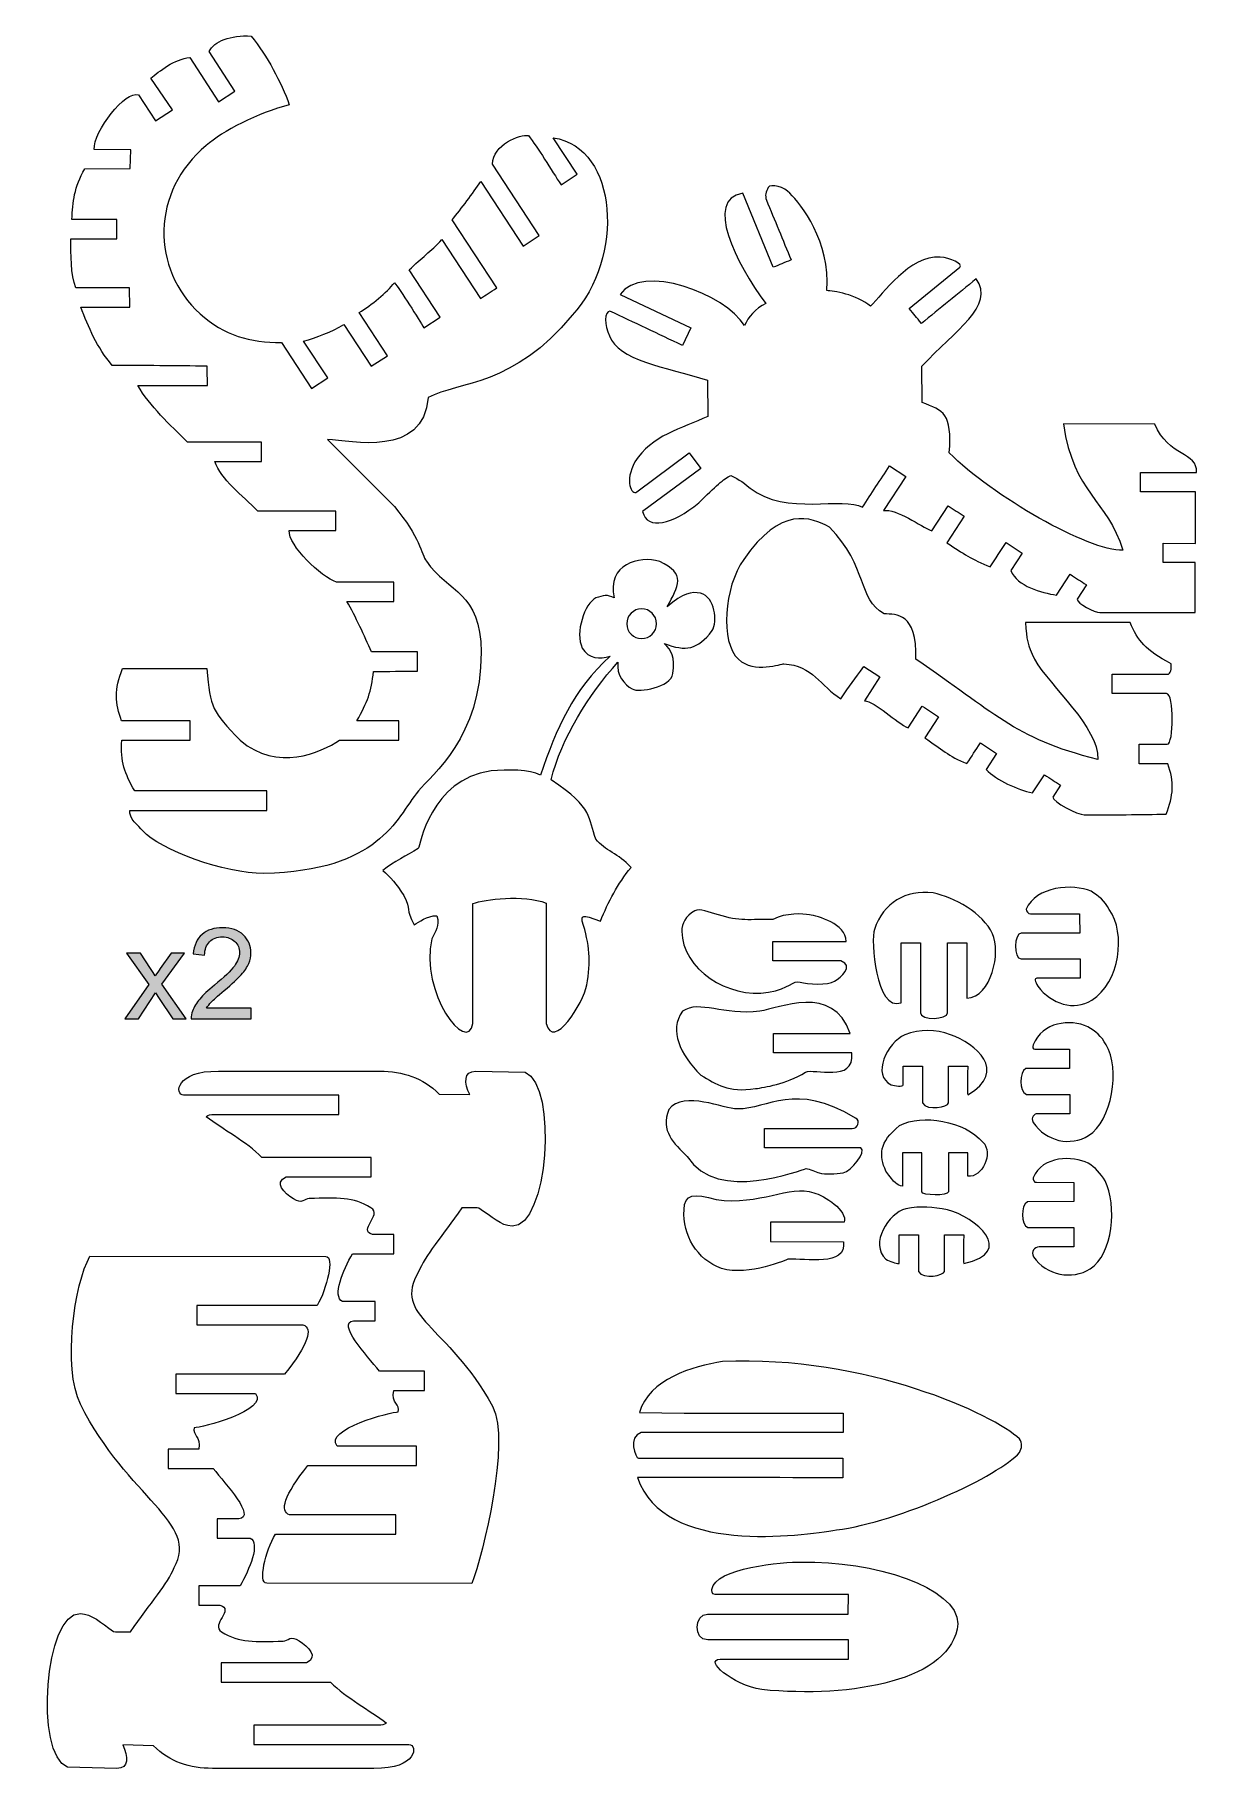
# Model space of a CAD drawing. Header units: inches. Extents: x 57 to 238, y 191 to 459.
import ezdxf

# ---------------------------------------------------------------- set-up
doc = ezdxf.new("R2010")
doc.units = ezdxf.units.IN
doc.header["$MEASUREMENT"] = 0
doc.layers.add('Capa 1', color=7, linetype='Continuous')

msp = doc.modelspace()

# ---------------------------------------------------------------- hatches: boundary and pattern name
at = {"layer": 'Capa 1'}
h = msp.add_hatch(color=1, dxfattribs=at)
h.dxf.hatch_style = 2
edge = h.paths.add_edge_path()
edge.add_spline(control_points=[(71.36, 306.94), (71.36, 306.94), (75.09, 312.24), (75.09, 312.24), (75.09, 312.24), (71.64, 317.12), (71.64, 317.12), (71.64, 317.12), (73.8, 317.12), (73.8, 317.12), (73.8, 317.12), (75.36, 314.74), (75.36, 314.74), (75.65, 314.28), (75.89, 313.9), (76.07, 313.6), (76.35, 314.02), (76.61, 314.39), (76.85, 314.72), (76.85, 314.72), (78.56, 317.12), (78.56, 317.12), (78.56, 317.12), (80.63, 317.12), (80.63, 317.12), (80.63, 317.12), (77.11, 312.33), (77.11, 312.33), (77.11, 312.33), (80.89, 306.94), (80.89, 306.94), (80.89, 306.94), (78.78, 306.94), (78.78, 306.94), (78.78, 306.94), (76.69, 310.11), (76.69, 310.11), (76.69, 310.11), (76.13, 310.96), (76.13, 310.96), (76.13, 310.96), (73.46, 306.94), (73.46, 306.94), (73.46, 306.94), (71.36, 306.94), (71.36, 306.94), (71.36, 306.94), (71.36, 306.94), (71.36, 306.94)], knot_values=[0, 0, 0, 0, 1, 1, 1, 2, 2, 2, 3, 3, 3, 4, 4, 4, 5, 5, 5, 6, 6, 6, 7, 7, 7, 8, 8, 8, 9, 9, 9, 10, 10, 10, 11, 11, 11, 12, 12, 12, 13, 13, 13, 14, 14, 14, 15, 15, 15, 16, 16, 16, 16], degree=3, periodic=0)
edge = h.paths.add_edge_path()
edge.add_spline(control_points=[(90.93, 308.6), (90.93, 308.6), (90.93, 306.94), (90.93, 306.94), (90.93, 306.94), (81.63, 306.94), (81.63, 306.94), (81.62, 307.36), (81.69, 307.76), (81.83, 308.14), (82.07, 308.78), (82.45, 309.4), (82.97, 310.01), (83.49, 310.62), (84.25, 311.33), (85.23, 312.14), (86.76, 313.39), (87.79, 314.39), (88.33, 315.12), (88.86, 315.85), (89.13, 316.54), (89.13, 317.19), (89.13, 317.88), (88.89, 318.45), (88.4, 318.92), (87.91, 319.39), (87.27, 319.63), (86.48, 319.63), (85.65, 319.63), (84.99, 319.38), (84.49, 318.88), (83.99, 318.38), (83.74, 317.69), (83.73, 316.81), (83.73, 316.81), (81.96, 316.99), (81.96, 316.99), (82.08, 318.32), (82.54, 319.32), (83.33, 320.02), (84.12, 320.71), (85.19, 321.06), (86.52, 321.06), (87.87, 321.06), (88.94, 320.68), (89.72, 319.94), (90.51, 319.19), (90.9, 318.26), (90.9, 317.15), (90.9, 316.59), (90.79, 316.04), (90.56, 315.49), (90.33, 314.95), (89.95, 314.38), (89.41, 313.78), (88.88, 313.18), (87.99, 312.35), (86.75, 311.31), (85.72, 310.44), (85.05, 309.85), (84.76, 309.53), (84.46, 309.23), (84.22, 308.92), (84.03, 308.6), (84.03, 308.6), (90.93, 308.6), (90.93, 308.6)], knot_values=[0, 0, 0, 0, 0.352778, 0.352778, 0.352778, 0.705556, 0.705556, 0.705556, 1.058334, 1.058334, 1.058334, 1.411112, 1.411112, 1.411112, 1.76389, 1.76389, 1.76389, 2.116668, 2.116668, 2.116668, 2.469446, 2.469446, 2.469446, 2.822224, 2.822224, 2.822224, 3.175002, 3.175002, 3.175002, 3.52778, 3.52778, 3.52778, 3.880558, 3.880558, 3.880558, 4.233336, 4.233336, 4.233336, 4.586114, 4.586114, 4.586114, 4.938892, 4.938892, 4.938892, 5.29167, 5.29167, 5.29167, 5.644448, 5.644448, 5.644448, 5.997226, 5.997226, 5.997226, 6.350004, 6.350004, 6.350004, 6.702782, 6.702782, 6.702782, 7.05556, 7.05556, 7.05556, 7.408338, 7.408338, 7.408338, 7.761116, 7.761116, 7.761116, 7.761116], degree=3, periodic=0)
edge.add_line((90.93, 308.6), (90.93, 308.6))

# ---------------------------------------------------------------- linework, layer by layer
at = {"layer": 'Capa 1', "color": 250, "lineweight": 20}
for points, knots in [([(84.43, 456.79), (84.43, 456.79), (88.39, 450.68), (88.39, 450.68), (88.39, 450.68), (85.88, 449.03), (85.88, 449.03), (85.88, 449.03), (81.43, 455.88), (81.43, 455.88), (79.09, 455.65), (76.63, 453.73), (75.38, 452.65), (75.38, 452.65), (78.73, 447.76), (78.73, 447.76), (78.73, 447.76), (76.13, 446.04), (76.13, 446.04), (76.13, 446.04), (73.48, 450.07), (73.48, 450.07), (71.49, 450.91), (66.51, 444.42), (66.6, 441.64), (66.6, 441.64), (72.29, 441.58), (72.29, 441.58), (72.29, 441.58), (72.18, 438.69), (72.18, 438.69), (72.18, 438.69), (65.16, 438.64), (65.16, 438.64), (63.52, 435.8), (63.28, 433.49), (63.17, 430.79), (63.17, 430.79), (70.1, 430.79), (70.1, 430.79), (70.1, 430.79), (70.1, 427.77), (70.1, 427.77), (70.1, 427.77), (62.99, 427.79), (62.99, 427.79), (63.03, 425.45), (62.97, 422.2), (63.75, 420.19), (66.34, 420.19), (69.51, 420.19), (72.1, 420.19), (72.1, 420.19), (72.15, 417.19), (72.15, 417.19), (72.15, 417.19), (64.55, 417.19), (64.55, 417.19), (65.72, 414.09), (67.05, 410.96), (69.4, 408.18), (74.14, 408.18), (79.46, 408.07), (84.11, 408.07), (84.11, 407.03), (84.17, 406.13), (84.17, 405.07), (84.17, 405.07), (73.36, 405.07), (73.36, 405.07), (75.24, 401.85), (78.38, 398.96), (81.05, 396.3), (85.05, 396.3), (88.56, 396.3), (92.55, 396.3), (92.55, 395.2), (92.55, 394.39), (92.55, 393.3), (92.55, 393.3), (85.33, 393.3), (85.33, 393.3), (86.24, 390.47), (89.53, 388.05), (91.98, 385.6), (96.01, 385.6), (100.01, 385.58), (104.03, 385.58), (104.03, 385.58), (104.03, 382.58), (104.03, 382.58), (104.03, 382.58), (96.82, 382.58), (96.82, 382.58), (96.68, 380.24), (101.79, 375.38), (104.16, 374.6), (104.16, 374.6), (113.03, 374.6), (113.03, 374.6), (113.03, 373.58), (113.03, 372.71), (113.03, 371.6), (113.03, 371.6), (105.76, 371.6), (105.76, 371.6), (107.13, 369.31), (108.47, 366.2), (109.57, 363.82), (111.95, 363.82), (114.32, 363.82), (116.7, 363.82), (116.7, 363.82), (116.7, 360.82), (116.7, 360.82), (114.56, 360.82), (112.03, 360.75), (109.89, 360.75), (109.54, 357.63), (108.97, 355.99), (107.3, 353.1), (107.3, 353.1), (113.79, 353.1), (113.79, 353.1), (113.79, 352.07), (113.79, 351.15), (113.79, 350.1), (110.74, 350.1), (107.76, 350.1), (104.64, 350.1), (101.67, 348.22), (95.03, 345.11), (89.23, 350.1), (84.89, 354.64), (84.58, 354.98), (84.09, 361.19), (84.09, 361.19), (71.02, 361.2), (71.02, 361.2), (69.72, 357.99), (69.83, 355.79), (70.87, 353.11), (70.87, 353.11), (81.51, 353.11), (81.51, 353.11), (81.51, 353.11), (81.51, 350.11), (81.51, 350.11), (81.51, 350.11), (70.89, 350.11), (70.89, 350.11), (70.67, 346.76), (71.36, 344.93), (72.89, 342.24), (79.91, 342.24), (86.35, 342.24), (93.37, 342.24), (93.37, 341.23), (93.37, 340.24), (93.37, 339.24), (87.01, 339.24), (78.63, 339.24), (72.16, 339.24), (71.94, 338.01), (73.51, 336.83), (74.13, 336.07), (76.83, 333.1), (86.85, 329.44), (92.91, 329.44), (110.9, 329.97), (113.17, 337.71), (116.85, 342.25), (118.87, 344.68), (126.66, 350.58), (126.55, 363.73), (126.55, 373.1), (121.47, 372.95), (118.08, 377.84), (117.33, 378.93), (117.04, 381.58), (113.14, 386.31), (113.14, 386.31), (102.74, 396.71), (102.74, 396.71), (106.43, 396.48), (117.63, 393.84), (118.35, 403.19), (123.16, 405.71), (131.69, 404.9), (140.66, 415.94), (148.78, 424.76), (147.87, 441.89), (137.74, 443.45), (137.74, 443.45), (141.45, 437.8), (141.45, 437.8), (141.45, 437.8), (138.94, 436.16), (138.94, 436.16), (137.5, 438.35), (135.27, 442.05), (133.9, 443.77), (132.63, 444.08), (128.36, 442.33), (128.31, 439.37), (128.31, 439.37), (135.56, 428.29), (135.56, 428.29), (135.56, 428.29), (133.05, 426.65), (133.05, 426.65), (133.05, 426.65), (126.49, 436.66), (126.49, 436.66), (125.29, 434.82), (123.5, 432.5), (122.05, 430.72), (122.05, 430.72), (128.98, 420.18), (128.98, 420.18), (127.99, 419.53), (127.29, 419.07), (126.47, 418.54), (126.47, 418.54), (120.48, 427.67), (120.48, 427.67), (118.75, 425.77), (117.35, 424.9), (115.42, 422.96), (115.42, 422.96), (120.22, 415.63), (120.22, 415.63), (120.22, 415.63), (117.71, 413.99), (117.71, 413.99), (116.91, 415.2), (114.03, 420), (113.13, 420.97), (111.92, 419.5), (109.6, 417.53), (107.68, 416.35), (107.68, 416.35), (112.05, 409.68), (112.05, 409.68), (112.05, 409.68), (109.54, 408.04), (109.54, 408.04), (109.54, 408.04), (105.31, 414.49), (105.31, 414.49), (103.32, 413.41), (101.1, 412.46), (99.05, 411.94), (99.05, 411.94), (102.79, 406.24), (102.79, 406.24), (102.79, 406.24), (100.28, 404.59), (100.28, 404.59), (100.28, 404.59), (95.62, 411.71), (95.62, 411.71), (90.78, 411.71), (86.77, 412.79), (83.02, 416.18), (75.44, 423.02), (75.36, 435.21), (83.99, 442.22), (86.47, 444.48), (91.97, 447.26), (96.84, 448.56), (95.62, 452.06), (93.39, 456.1), (90.96, 459.19), (87.68, 459.41), (85.21, 458.38), (84.43, 456.79), (84.43, 456.79), (84.43, 456.79), (84.43, 456.79)], [0, 0, 0, 0, 1, 1, 1, 2, 2, 2, 3, 3, 3, 4, 4, 4, 5, 5, 5, 6, 6, 6, 7, 7, 7, 8, 8, 8, 9, 9, 9, 10, 10, 10, 11, 11, 11, 12, 12, 12, 13, 13, 13, 14, 14, 14, 15, 15, 15, 16, 16, 16, 17, 17, 17, 18, 18, 18, 19, 19, 19, 20, 20, 20, 21, 21, 21, 22, 22, 22, 23, 23, 23, 24, 24, 24, 25, 25, 25, 26, 26, 26, 27, 27, 27, 28, 28, 28, 29, 29, 29, 30, 30, 30, 31, 31, 31, 32, 32, 32, 33, 33, 33, 34, 34, 34, 35, 35, 35, 36, 36, 36, 37, 37, 37, 38, 38, 38, 39, 39, 39, 40, 40, 40, 41, 41, 41, 42, 42, 42, 43, 43, 43, 44, 44, 44, 45, 45, 45, 46, 46, 46, 47, 47, 47, 48, 48, 48, 49, 49, 49, 50, 50, 50, 51, 51, 51, 52, 52, 52, 53, 53, 53, 54, 54, 54, 55, 55, 55, 56, 56, 56, 57, 57, 57, 58, 58, 58, 59, 59, 59, 60, 60, 60, 61, 61, 61, 62, 62, 62, 63, 63, 63, 64, 64, 64, 65, 65, 65, 66, 66, 66, 67, 67, 67, 68, 68, 68, 69, 69, 69, 70, 70, 70, 71, 71, 71, 72, 72, 72, 73, 73, 73, 74, 74, 74, 75, 75, 75, 76, 76, 76, 77, 77, 77, 78, 78, 78, 79, 79, 79, 80, 80, 80, 81, 81, 81, 82, 82, 82, 83, 83, 83, 84, 84, 84, 85, 85, 85, 86, 86, 86, 87, 87, 87, 88, 88, 88, 89, 89, 89, 90, 90, 90, 91, 91, 91, 92, 92, 92, 93, 93, 93, 93]), ([(174.38, 434.84), (176.11, 433.11), (180.69, 427.39), (180.11, 419.76), (181.12, 419.74), (184.7, 419.18), (186.87, 417.33), (188.77, 419.22), (192.94, 425.24), (197.67, 424.96), (199.23, 424.87), (201.26, 423.88), (200.74, 423.39), (200.74, 423.39), (192.87, 417), (192.87, 417), (193.62, 416.09), (193.98, 415.64), (194.77, 414.67), (197.6, 416.97), (200.43, 419.27), (203.26, 421.58), (206.28, 417.34), (199.96, 413.63), (194.84, 408.03), (194.84, 408.03), (194.87, 402.43), (194.87, 402.43), (198.21, 401.17), (199.55, 400.76), (199.08, 394.62), (205.74, 387.96), (220.65, 379.35), (225.98, 379.54), (223.52, 387.43), (218.38, 388.25), (216.77, 399.1), (216.77, 399.1), (230.94, 399.09), (230.94, 399.09), (232.98, 393.99), (237.66, 394.79), (237.36, 391.57), (237.36, 391.57), (228.73, 391.57), (228.73, 391.57), (228.73, 390.58), (228.73, 389.57), (228.73, 388.57), (228.73, 388.57), (237.21, 388.57), (237.21, 388.57), (237.21, 388.57), (237.23, 380.58), (237.23, 380.58), (237.23, 380.58), (232.24, 380.63), (232.24, 380.63), (232.24, 379.62), (232.24, 378.63), (232.24, 377.63), (232.24, 377.63), (237.18, 377.63), (237.18, 377.63), (237.18, 377.63), (237.2, 369.88), (237.2, 369.88), (237.2, 369.88), (222.42, 369.9), (222.42, 369.9), (221.66, 369.9), (218.81, 371.25), (218.89, 371.98), (218.89, 371.98), (220.32, 374.17), (220.32, 374.17), (219.46, 374.74), (218.76, 375.2), (217.81, 375.82), (217.81, 375.82), (215.7, 372.59), (215.7, 372.59), (213.38, 372.95), (209.62, 373.93), (208.63, 376.4), (208.63, 376.4), (210.4, 379.1), (210.4, 379.1), (210.4, 379.1), (207.89, 380.75), (207.89, 380.75), (207.08, 379.5), (206.25, 378.21), (205.43, 376.98), (202.56, 378.13), (201.31, 378.99), (198.73, 380.68), (198.73, 380.68), (201.41, 384.79), (201.41, 384.79), (200.56, 385.35), (199.75, 385.88), (198.9, 386.43), (198.9, 386.43), (196.36, 382.54), (196.36, 382.54), (194.65, 383.27), (190.94, 385.96), (188.89, 385.7), (188.89, 385.7), (192.33, 390.96), (192.33, 390.96), (192.33, 390.96), (189.82, 392.6), (189.82, 392.6), (188.42, 390.46), (187.03, 388.33), (185.62, 386.19), (182.75, 387.96), (173.79, 384.79), (168.24, 389.14), (166.94, 390.29), (166.05, 390.73), (165.22, 391.13), (164.17, 390.59), (162.87, 389.46), (160.27, 386.86), (156.17, 383.52), (152.31, 382.58), (151.58, 385.52), (151.58, 385.52), (160.58, 392.22), (160.58, 392.22), (160.58, 392.22), (158.79, 394.62), (158.79, 394.62), (158.79, 394.62), (150.67, 388.58), (150.67, 388.58), (149.88, 387.98), (148.73, 390.23), (150.39, 393.21), (152.91, 397.33), (157.64, 398.39), (161.68, 400.27), (161.68, 400.27), (161.63, 405.9), (161.63, 405.9), (155.02, 407.92), (147.73, 408.98), (146.46, 412.76), (145.55, 414.4), (145.69, 416.54), (146.52, 416.59), (150.27, 414.81), (154.02, 413.03), (157.76, 411.26), (157.76, 411.26), (159.05, 413.97), (159.05, 413.97), (159.05, 413.97), (148.12, 419.15), (148.12, 419.15), (151.35, 424.11), (164.42, 419.25), (167.38, 414.34), (167.91, 415.64), (169.08, 416.96), (170.65, 417.75), (166.02, 424.06), (161.07, 433.87), (167.08, 434.84), (167.08, 434.84), (171.81, 423.37), (171.81, 423.37), (172.84, 423.79), (173.44, 424.04), (174.59, 424.51), (173.31, 427.6), (172.04, 430.68), (170.76, 433.78), (170.5, 434.43), (170.68, 435.13), (171.03, 435.73), (171.4, 436.42), (173.63, 435.77), (174.38, 434.84), (174.38, 434.84), (174.38, 434.84), (174.38, 434.84)], [0, 0, 0, 0, 1, 1, 1, 2, 2, 2, 3, 3, 3, 4, 4, 4, 5, 5, 5, 6, 6, 6, 7, 7, 7, 8, 8, 8, 9, 9, 9, 10, 10, 10, 11, 11, 11, 12, 12, 12, 13, 13, 13, 14, 14, 14, 15, 15, 15, 16, 16, 16, 17, 17, 17, 18, 18, 18, 19, 19, 19, 20, 20, 20, 21, 21, 21, 22, 22, 22, 23, 23, 23, 24, 24, 24, 25, 25, 25, 26, 26, 26, 27, 27, 27, 28, 28, 28, 29, 29, 29, 30, 30, 30, 31, 31, 31, 32, 32, 32, 33, 33, 33, 34, 34, 34, 35, 35, 35, 36, 36, 36, 37, 37, 37, 38, 38, 38, 39, 39, 39, 40, 40, 40, 41, 41, 41, 42, 42, 42, 43, 43, 43, 44, 44, 44, 45, 45, 45, 46, 46, 46, 47, 47, 47, 48, 48, 48, 49, 49, 49, 50, 50, 50, 51, 51, 51, 52, 52, 52, 53, 53, 53, 54, 54, 54, 55, 55, 55, 56, 56, 56, 57, 57, 57, 58, 58, 58, 59, 59, 59, 60, 60, 60, 61, 61, 61, 62, 62, 62, 63, 63, 63, 63]), ([(182.28, 356.54), (179.19, 358.44), (177.9, 361.73), (173.47, 361.93), (173.14, 361.95), (168.85, 360.41), (166.42, 362.64), (163.55, 365.26), (164.18, 373.88), (167.25, 378.09), (172.91, 386.44), (177.7, 384.7), (180.53, 383.1), (186.58, 376.91), (184.85, 371.93), (189, 369.69), (190.91, 369.56), (194.08, 369.96), (193.93, 362.64), (205.93, 354.53), (208.95, 350.45), (222.09, 347.11), (222.25, 352.19), (214.8, 358.25), (212.28, 362.64), (211.18, 364.99), (211.08, 365.59), (210.87, 368.33), (210.87, 368.33), (227.11, 368.33), (227.11, 368.33), (228.3, 365.5), (229.45, 364.08), (233.45, 361.93), (233.53, 361.24), (233.46, 360.29), (232.81, 360.33), (232.81, 360.33), (224.3, 360.33), (224.3, 360.33), (224.3, 359.32), (224.3, 358.34), (224.3, 357.33), (227.12, 357.33), (229.87, 357.33), (232.74, 357.33), (233.93, 357.3), (233.9, 349.47), (232.84, 349.47), (232.84, 349.47), (228.48, 349.47), (228.48, 349.47), (228.48, 349.47), (228.48, 346.47), (228.48, 346.47), (228.48, 346.47), (232.92, 346.47), (232.92, 346.47), (234.02, 343.63), (233.79, 341.5), (232.69, 338.66), (229.03, 338.57), (224.05, 338.54), (219.98, 338.54), (219.05, 338.53), (215.05, 340.55), (215.13, 341.28), (215.13, 341.28), (216.33, 343.12), (216.33, 343.12), (215.47, 343.69), (214.76, 344.15), (213.82, 344.76), (213.82, 344.76), (211.97, 341.94), (211.97, 341.94), (209.67, 342.42), (206.41, 343.92), (204.79, 345.57), (204.79, 345.57), (206.41, 348.05), (206.41, 348.05), (206.41, 348.05), (203.9, 349.69), (203.9, 349.69), (203.09, 348.45), (202.62, 347.7), (201.8, 346.48), (198.94, 347.62), (197.87, 348.77), (195.28, 350.47), (195.28, 350.47), (197.42, 353.73), (197.42, 353.73), (196.57, 354.29), (195.75, 354.83), (194.91, 355.38), (194.91, 355.38), (192.71, 352.02), (192.71, 352.02), (191, 352.75), (187.61, 356.09), (185.94, 356.23), (185.94, 356.23), (188.34, 359.9), (188.34, 359.9), (188.34, 359.9), (185.83, 361.55), (185.83, 361.55), (184.43, 359.41), (183.69, 358.68), (182.28, 356.54), (182.28, 356.54), (182.28, 356.54), (182.28, 356.54)], [0, 0, 0, 0, 1, 1, 1, 2, 2, 2, 3, 3, 3, 4, 4, 4, 5, 5, 5, 6, 6, 6, 7, 7, 7, 8, 8, 8, 9, 9, 9, 10, 10, 10, 11, 11, 11, 12, 12, 12, 13, 13, 13, 14, 14, 14, 15, 15, 15, 16, 16, 16, 17, 17, 17, 18, 18, 18, 19, 19, 19, 20, 20, 20, 21, 21, 21, 22, 22, 22, 23, 23, 23, 24, 24, 24, 25, 25, 25, 26, 26, 26, 27, 27, 27, 28, 28, 28, 29, 29, 29, 30, 30, 30, 31, 31, 31, 32, 32, 32, 33, 33, 33, 34, 34, 34, 35, 35, 35, 36, 36, 36, 37, 37, 37, 38, 38, 38, 38]), ([(147.16, 372.16), (146.07, 377.38), (150.96, 378.75), (154.22, 377.8), (158.35, 375.88), (157.17, 374.07), (155.4, 370.78), (157.87, 372.98), (159.16, 373.15), (160.57, 372.86), (162.84, 372.31), (163.21, 368.45), (162.34, 367.08), (160.06, 364.11), (158.3, 363.82), (154.94, 365.08), (156.12, 363.96), (156.62, 363.05), (156.28, 360.44), (155.93, 358.27), (150.97, 357.44), (149.98, 358.04), (148.72, 358.72), (147.5, 360.2), (147.74, 362.21), (143.21, 357.12), (139, 350.47), (137.41, 343.96), (144.14, 339.5), (143.07, 338.03), (144.34, 334.76), (145.71, 332.97), (147.85, 332.58), (149.78, 330.4), (147.73, 327.83), (146.25, 325.11), (145.04, 322.06), (141.94, 323.28), (142.21, 322.8), (142.22, 322.06), (143.38, 318.48), (143.55, 315.79), (142.93, 312.18), (142.46, 309.47), (137.63, 301.82), (136.65, 306.24), (136.65, 312.44), (136.65, 318.64), (136.65, 324.85), (133.09, 326.3), (127.1, 325.4), (125.29, 324.81), (125.29, 318.62), (125.29, 312.43), (125.29, 306.24), (124.43, 301.24), (117, 311.07), (118.91, 319.33), (119.4, 320.54), (120.25, 321.27), (119.7, 322.92), (118.14, 322.92), (116.94, 321.92), (116.19, 321.51), (114.77, 324.1), (115.78, 323.67), (114.57, 326.06), (113.39, 327.9), (112.54, 328.88), (111.33, 329.93), (113.11, 331.37), (114.98, 332.14), (116.82, 333.35), (117.1, 333.67), (118.64, 344.03), (128.11, 345.34), (130.65, 345.56), (134.11, 345.63), (135.74, 344.68), (138.29, 352.05), (140.73, 357.8), (146.54, 363.1), (144.95, 362.68), (143.21, 362.67), (142.22, 364.39), (141.08, 366.76), (142.58, 371.26), (144.34, 372.16), (145.39, 372.53), (146.22, 372.71), (147.16, 372.16), (147.16, 372.16), (147.16, 372.16), (147.16, 372.16)], [0, 0, 0, 0, 1, 1, 1, 2, 2, 2, 3, 3, 3, 4, 4, 4, 5, 5, 5, 6, 6, 6, 7, 7, 7, 8, 8, 8, 9, 9, 9, 10, 10, 10, 11, 11, 11, 12, 12, 12, 13, 13, 13, 14, 14, 14, 15, 15, 15, 16, 16, 16, 17, 17, 17, 18, 18, 18, 19, 19, 19, 20, 20, 20, 21, 21, 21, 22, 22, 22, 23, 23, 23, 24, 24, 24, 25, 25, 25, 26, 26, 26, 27, 27, 27, 28, 28, 28, 29, 29, 29, 30, 30, 30, 31, 31, 31, 31]), ([(151.43, 370.46), (152.7, 370.46), (153.73, 369.43), (153.73, 368.16), (153.73, 366.88), (152.7, 365.85), (151.43, 365.85), (150.16, 365.85), (149.12, 366.88), (149.12, 368.16), (149.12, 369.43), (150.16, 370.46), (151.43, 370.46), (151.43, 370.46), (151.43, 370.46), (151.43, 370.46)], [0, 0, 0, 0, 1, 1, 1, 2, 2, 2, 3, 3, 3, 4, 4, 4, 5, 5, 5, 5]), ([(221.15, 309.82), (218.37, 308.11), (214.95, 309.21), (212.79, 312.01), (212.37, 312.75), (212.2, 313.25), (212.67, 313.22), (212.67, 313.22), (219.35, 313.22), (219.35, 313.22), (219.35, 313.22), (219.38, 316.22), (219.38, 316.22), (219.38, 316.22), (210.24, 316.22), (210.24, 316.22), (208.97, 316.26), (209.13, 320.2), (210.21, 320.23), (210.21, 320.23), (219.31, 320.23), (219.31, 320.23), (219.31, 321.25), (219.26, 322.21), (219.26, 323.23), (219.26, 323.23), (211.68, 323.23), (211.68, 323.23), (211.33, 323.17), (210.92, 323.63), (211, 323.91), (212.5, 327.49), (218.28, 327.92), (221.06, 326.7), (222.2, 325.99), (223.2, 325.25), (223.88, 323.88), (226.48, 320.26), (225.52, 312.52), (221.15, 309.82), (221.15, 309.82), (221.15, 309.82), (221.15, 309.82)], [0, 0, 0, 0, 1, 1, 1, 2, 2, 2, 3, 3, 3, 4, 4, 4, 5, 5, 5, 6, 6, 6, 7, 7, 7, 8, 8, 8, 9, 9, 9, 10, 10, 10, 11, 11, 11, 12, 12, 12, 13, 13, 13, 14, 14, 14, 14]), ([(205.76, 320.11), (207.17, 317.25), (205.57, 310.32), (201.82, 310.14), (201.82, 310.14), (201.82, 318.7), (201.82, 318.7), (200.82, 318.7), (199.82, 318.7), (198.82, 318.7), (198.82, 315.09), (198.82, 311.49), (198.82, 307.89), (198.82, 306.8), (194.62, 306.62), (194.62, 307.89), (194.62, 307.89), (194.62, 318.7), (194.62, 318.7), (194.62, 318.7), (191.62, 318.7), (191.62, 318.7), (191.62, 318.7), (191.62, 309.41), (191.62, 309.41), (187.67, 308), (186.89, 319.25), (187.49, 320.8), (188.94, 324.94), (192.27, 326.94), (196.58, 326.46), (199.84, 325.77), (204.32, 323.32), (205.76, 320.11), (205.76, 320.11), (205.76, 320.11), (205.76, 320.11)], [0, 0, 0, 0, 1, 1, 1, 2, 2, 2, 3, 3, 3, 4, 4, 4, 5, 5, 5, 6, 6, 6, 7, 7, 7, 8, 8, 8, 9, 9, 9, 10, 10, 10, 11, 11, 11, 12, 12, 12, 12]), ([(177.42, 323.05), (178.7, 322.86), (183.1, 321.73), (183.09, 318.91), (183.09, 318.91), (171.73, 318.91), (171.73, 318.91), (171.73, 317.6), (171.73, 317.22), (171.73, 315.91), (171.73, 315.91), (182.31, 315.91), (182.31, 315.91), (184.32, 315.16), (182.31, 313.32), (181.29, 312.79), (180.42, 312.13), (177.04, 312.27), (176.01, 312.64), (174.89, 312.95), (174.36, 311.61), (171.07, 311.06), (164.8, 310), (157.69, 314.72), (157.65, 320.48), (157.65, 321.71), (158.17, 322.9), (159.65, 323.68), (160.38, 324.12), (161.94, 323.41), (163.31, 323.05), (166.52, 322.01), (168.23, 322.35), (171.77, 322.35), (173.82, 323.39), (176.4, 323.23), (177.42, 323.05), (177.42, 323.05), (177.42, 323.05), (177.42, 323.05)], [0, 0, 0, 0, 1, 1, 1, 2, 2, 2, 3, 3, 3, 4, 4, 4, 5, 5, 5, 6, 6, 6, 7, 7, 7, 8, 8, 8, 9, 9, 9, 10, 10, 10, 11, 11, 11, 12, 12, 12, 13, 13, 13, 13]), ([(157.76, 308.11), (160.45, 309.92), (164.03, 307.4), (169.75, 308.11), (172.62, 308.56), (181.15, 312.45), (183.73, 304.67), (183.73, 304.67), (171.83, 304.67), (171.83, 304.67), (171.83, 304.67), (171.83, 301.67), (171.83, 301.67), (171.83, 301.67), (184, 301.67), (184, 301.67), (184.41, 296.88), (178.13, 299.42), (176.83, 298.65), (173.58, 296.77), (170.6, 296.36), (169.05, 296.12), (164.74, 295.47), (163.09, 296.79), (160.58, 298.23), (157.41, 301.47), (155.58, 305.12), (157.76, 308.11), (157.76, 308.11), (157.76, 308.11), (157.76, 308.11)], [0, 0, 0, 0, 1, 1, 1, 2, 2, 2, 3, 3, 3, 4, 4, 4, 5, 5, 5, 6, 6, 6, 7, 7, 7, 8, 8, 8, 9, 9, 9, 10, 10, 10, 10]), ([(220.65, 288.84), (217.86, 287.13), (214.11, 287.92), (212.08, 290.9), (211.66, 291.64), (212.27, 292.27), (212.74, 292.24), (212.74, 292.24), (217.76, 292.24), (217.76, 292.24), (217.76, 292.24), (217.76, 295.24), (217.76, 295.24), (217.76, 295.24), (211.03, 295.24), (211.03, 295.24), (209.85, 295.71), (209.91, 298.66), (210.95, 299.26), (210.95, 299.26), (217.7, 299.26), (217.7, 299.26), (217.7, 300.28), (217.7, 301.24), (217.7, 302.26), (217.7, 302.26), (212.33, 302.26), (212.33, 302.26), (211.98, 302.19), (212, 302.62), (212.08, 302.9), (213.58, 306.48), (217.77, 306.95), (220.55, 305.72), (221.69, 305.01), (222.7, 304.27), (223.37, 302.9), (225.68, 299.25), (224.28, 291.08), (220.65, 288.84), (220.65, 288.84), (220.65, 288.84), (220.65, 288.84)], [0, 0, 0, 0, 1, 1, 1, 2, 2, 2, 3, 3, 3, 4, 4, 4, 5, 5, 5, 6, 6, 6, 7, 7, 7, 8, 8, 8, 9, 9, 9, 10, 10, 10, 11, 11, 11, 12, 12, 12, 13, 13, 13, 14, 14, 14, 14]), ([(201.94, 295.15), (201.89, 295.28), (201.94, 299.21), (201.94, 299.61), (201.94, 299.61), (198.94, 299.61), (198.94, 299.61), (198.94, 299.35), (198.96, 293.95), (198.94, 293.9), (198.91, 293.31), (195.68, 292.62), (194.93, 293.9), (194.93, 293.9), (194.93, 299.61), (194.93, 299.61), (194.93, 299.61), (191.93, 299.61), (191.93, 299.61), (191.93, 298.64), (191.93, 297.68), (191.93, 296.72), (191.93, 296.37), (190.65, 296.52), (190.09, 296.72), (187, 298.14), (189.46, 303.28), (192.21, 304.48), (194.59, 305.35), (196.99, 305.35), (199.26, 304.48), (203.14, 303.11), (208.26, 298.9), (201.94, 295.15), (201.94, 295.15), (201.94, 295.15), (201.94, 295.15)], [0, 0, 0, 0, 1, 1, 1, 2, 2, 2, 3, 3, 3, 4, 4, 4, 5, 5, 5, 6, 6, 6, 7, 7, 7, 8, 8, 8, 9, 9, 9, 10, 10, 10, 11, 11, 11, 12, 12, 12, 12]), ([(125.13, 219.48), (126.85, 224.06), (131.15, 241.29), (128.34, 246.93), (121.22, 259.7), (112.76, 260.78), (116.86, 267.72), (117.86, 270.28), (120.46, 273.13), (123.59, 277.66), (124.63, 277.63), (125.45, 277.71), (126.22, 277.61), (128.25, 276.23), (129.61, 274.89), (131.35, 274.83), (136.97, 274.56), (138.45, 296.6), (133.38, 298.65), (133.38, 298.65), (125.71, 298.82), (125.71, 298.82), (123.86, 298.86), (123.9, 296.96), (124.81, 295.19), (124.81, 295.19), (120.07, 295.29), (120.07, 295.29), (117.52, 297.84), (114.38, 298.82), (110.89, 298.82), (110.89, 298.82), (85.9, 298.82), (85.9, 298.82), (79.16, 298.96), (79.05, 295.13), (80.47, 295.11), (80.47, 295.11), (104.5, 295.11), (104.5, 295.11), (104.5, 294.09), (104.5, 293.14), (104.5, 292.11), (104.5, 292.11), (84.83, 292.11), (84.83, 292.11), (84.34, 292.11), (84.02, 291.89), (83.99, 291.74), (86.51, 289.85), (90.21, 287.86), (92.61, 285.47), (98.25, 285.47), (103.89, 285.47), (109.53, 285.47), (109.53, 285.47), (109.53, 282.47), (109.53, 282.47), (109.53, 282.47), (96.34, 282.47), (96.34, 282.47), (94.39, 281.51), (96.05, 279.95), (97.49, 279.07), (98.78, 278.11), (99.21, 279.08), (99.94, 279.1), (104.32, 279.21), (106.74, 279.39), (109.48, 277.66), (111.32, 276.56), (107.38, 274.17), (109.75, 273.53), (109.75, 273.53), (113.03, 273.53), (113.03, 273.53), (113.03, 273.53), (113.03, 270.53), (113.03, 270.53), (110.89, 270.53), (108.76, 270.53), (106.62, 270.53), (105.2, 268.04), (103.43, 263.92), (105.09, 263.14), (106.78, 263.14), (108.47, 263.14), (110.17, 263.14), (110.17, 262.13), (110.17, 261.13), (110.17, 260.14), (110.17, 260.14), (106.79, 260.14), (106.79, 260.14), (104.15, 259.86), (108.83, 254.78), (110.81, 252.36), (113.14, 252.36), (115.45, 252.36), (117.77, 252.36), (117.77, 252.36), (117.77, 249.36), (117.77, 249.36), (117.77, 249.36), (113.02, 249.36), (113.02, 249.36), (112.62, 247.35), (114.08, 247.19), (113.72, 246.04), (112.8, 246.13), (102.03, 243.28), (104.25, 240.75), (104.25, 240.75), (116.57, 240.75), (116.57, 240.75), (116.57, 240.75), (116.57, 237.75), (116.57, 237.75), (116.57, 237.75), (99.74, 237.75), (99.74, 237.75), (96.03, 233.15), (95.29, 230.58), (96.89, 230.11), (102.38, 230.11), (107.87, 230.11), (113.34, 230.11), (113.34, 230.11), (113.34, 227.11), (113.34, 227.11), (107.15, 227.11), (100.92, 227.11), (94.69, 227.11), (93.17, 224.47), (91.95, 219.55), (93.34, 219.5), (93.34, 219.5), (125.13, 219.48), (125.13, 219.48), (125.13, 219.48), (125.13, 219.48), (125.13, 219.48)], [0, 0, 0, 0, 1, 1, 1, 2, 2, 2, 3, 3, 3, 4, 4, 4, 5, 5, 5, 6, 6, 6, 7, 7, 7, 8, 8, 8, 9, 9, 9, 10, 10, 10, 11, 11, 11, 12, 12, 12, 13, 13, 13, 14, 14, 14, 15, 15, 15, 16, 16, 16, 17, 17, 17, 18, 18, 18, 19, 19, 19, 20, 20, 20, 21, 21, 21, 22, 22, 22, 23, 23, 23, 24, 24, 24, 25, 25, 25, 26, 26, 26, 27, 27, 27, 28, 28, 28, 29, 29, 29, 30, 30, 30, 31, 31, 31, 32, 32, 32, 33, 33, 33, 34, 34, 34, 35, 35, 35, 36, 36, 36, 37, 37, 37, 38, 38, 38, 39, 39, 39, 40, 40, 40, 41, 41, 41, 42, 42, 42, 43, 43, 43, 44, 44, 44, 45, 45, 45, 46, 46, 46, 47, 47, 47, 47]), ([(155.64, 292.91), (158, 295.85), (164.2, 292.98), (166.24, 292.97), (171.1, 292.96), (175.06, 297.27), (184.58, 291.56), (185.38, 291.14), (184.91, 289.93), (184.03, 289.93), (184.03, 289.93), (170.47, 289.93), (170.47, 289.93), (170.47, 288.93), (170.47, 287.94), (170.47, 286.93), (170.47, 286.93), (185.37, 286.93), (185.37, 286.93), (186.38, 286.41), (183.84, 283.34), (182.67, 283.09), (181.45, 282.88), (179.86, 282.8), (178.94, 283.09), (178.42, 283.17), (177.47, 283.73), (176.92, 283.73), (176.32, 283.71), (163.2, 278.15), (158.49, 285.62), (156.36, 287.65), (154.33, 289.54), (155.64, 292.91), (155.64, 292.91), (155.64, 292.91), (155.64, 292.91)], [0, 0, 0, 0, 1, 1, 1, 2, 2, 2, 3, 3, 3, 4, 4, 4, 5, 5, 5, 6, 6, 6, 7, 7, 7, 8, 8, 8, 9, 9, 9, 10, 10, 10, 11, 11, 11, 12, 12, 12, 12]), ([(191.39, 290.4), (188.15, 287.77), (188.19, 285.77), (189.27, 283.34), (190.64, 281.42), (191.02, 281.18), (191.83, 281.01), (191.83, 281.01), (191.83, 286.2), (191.83, 286.2), (191.83, 286.2), (194.83, 286.2), (194.83, 286.2), (194.83, 286.2), (194.83, 280.13), (194.83, 280.13), (194.83, 279.58), (198.93, 279.42), (198.97, 280.13), (198.97, 282.29), (198.97, 284.04), (198.97, 286.2), (198.97, 286.2), (201.97, 286.2), (201.97, 286.2), (201.97, 286.2), (201.97, 282.57), (201.97, 282.57), (204.2, 282.26), (205.99, 286.18), (204.29, 287.84), (201.48, 291.08), (194.84, 292.31), (191.39, 290.4), (191.39, 290.4), (191.39, 290.4), (191.39, 290.4)], [0, 0, 0, 0, 1, 1, 1, 2, 2, 2, 3, 3, 3, 4, 4, 4, 5, 5, 5, 6, 6, 6, 7, 7, 7, 8, 8, 8, 9, 9, 9, 10, 10, 10, 11, 11, 11, 12, 12, 12, 12]), ([(220.9, 268.19), (218.11, 266.48), (214.15, 267.11), (212.12, 270.09), (211.7, 270.83), (212.31, 271.62), (212.99, 271.59), (212.99, 271.59), (218.38, 271.59), (218.38, 271.59), (218.38, 271.59), (218.38, 274.59), (218.38, 274.59), (218.38, 274.59), (211.28, 274.59), (211.28, 274.59), (210.1, 275.06), (210.16, 278.01), (211.2, 278.61), (211.2, 278.61), (218.36, 278.62), (218.36, 278.62), (218.36, 279.64), (218.36, 280.58), (218.36, 281.6), (218.36, 281.6), (212.58, 281.61), (212.58, 281.61), (212.23, 281.54), (211.99, 282.05), (212.07, 282.33), (213.57, 285.78), (218.23, 285.71), (220.59, 284.59), (221.73, 283.89), (222.48, 283.03), (223.25, 281.82), (225.03, 278.13), (224.53, 270.43), (220.9, 268.19), (220.9, 268.19), (220.9, 268.19), (220.9, 268.19)], [0, 0, 0, 0, 1, 1, 1, 2, 2, 2, 3, 3, 3, 4, 4, 4, 5, 5, 5, 6, 6, 6, 7, 7, 7, 8, 8, 8, 9, 9, 9, 10, 10, 10, 11, 11, 11, 12, 12, 12, 13, 13, 13, 14, 14, 14, 14]), ([(157.99, 277.38), (157.75, 273.42), (159.98, 269.65), (163.79, 268.26), (168.12, 266.99), (174, 269.71), (174.17, 269.71), (176.73, 269.86), (183.22, 268.45), (182.69, 272.41), (182.69, 272.41), (171.37, 272.42), (171.37, 272.42), (171.37, 272.42), (171.37, 275.42), (171.37, 275.42), (171.37, 275.42), (182.79, 275.42), (182.79, 275.42), (183.4, 277.2), (179.71, 279.61), (178.1, 279.98), (174.25, 281.29), (169.78, 277.96), (162.98, 278.95), (159.51, 279.98), (158.04, 279.75), (157.99, 277.38), (157.99, 277.38), (157.99, 277.38), (157.99, 277.38)], [0, 0, 0, 0, 1, 1, 1, 2, 2, 2, 3, 3, 3, 4, 4, 4, 5, 5, 5, 6, 6, 6, 7, 7, 7, 8, 8, 8, 9, 9, 9, 10, 10, 10, 10]), ([(201.32, 269.03), (201.26, 269.17), (201.32, 273.09), (201.32, 273.49), (201.32, 273.49), (198.32, 273.49), (198.32, 273.49), (198.32, 273.23), (198.34, 267.83), (198.32, 267.79), (198.29, 267.19), (195.06, 266.5), (194.3, 267.78), (194.3, 267.78), (194.3, 273.49), (194.3, 273.49), (194.3, 273.49), (191.3, 273.49), (191.3, 273.49), (191.3, 272.53), (191.3, 269.99), (191.3, 269.03), (190.76, 269.08), (189.9, 269.28), (189.26, 269.7), (186.7, 272.05), (189.66, 276.89), (192.35, 277.49), (194.78, 278.04), (196.47, 277.72), (198.81, 277.34), (203.06, 276.29), (209.59, 270.8), (201.32, 269.03), (201.32, 269.03), (201.32, 269.03), (201.32, 269.03)], [0, 0, 0, 0, 1, 1, 1, 2, 2, 2, 3, 3, 3, 4, 4, 4, 5, 5, 5, 6, 6, 6, 7, 7, 7, 8, 8, 8, 9, 9, 9, 10, 10, 10, 11, 11, 11, 12, 12, 12, 12]), ([(65.96, 270.15), (63.53, 265.94), (61.68, 252.89), (64.49, 247.25), (71.82, 232.58), (83.08, 228.85), (78.99, 221.91), (77.98, 219.35), (75.39, 216.5), (72.25, 211.97), (71.22, 212), (70.4, 211.91), (69.63, 212.02), (67.6, 213.4), (66.23, 214.74), (64.49, 214.8), (58.88, 215.07), (57.4, 193.03), (62.46, 190.98), (62.46, 190.98), (70.14, 190.81), (70.14, 190.81), (71.99, 190.77), (71.95, 192.67), (71.04, 194.44), (71.04, 194.44), (75.78, 194.33), (75.78, 194.33), (78.33, 191.79), (81.46, 190.81), (84.95, 190.81), (84.95, 190.81), (109.95, 190.81), (109.95, 190.81), (116.69, 190.67), (116.8, 194.5), (115.37, 194.52), (115.37, 194.52), (91.34, 194.52), (91.34, 194.52), (91.34, 195.54), (91.34, 196.49), (91.34, 197.52), (91.34, 197.52), (111.01, 197.52), (111.01, 197.52), (111.51, 197.52), (111.83, 197.74), (111.86, 197.89), (109.34, 199.78), (105.63, 201.77), (103.23, 204.15), (97.59, 204.15), (91.95, 204.15), (86.31, 204.15), (86.31, 204.15), (86.31, 207.15), (86.31, 207.15), (86.31, 207.15), (99.51, 207.15), (99.51, 207.15), (101.46, 208.12), (99.79, 209.68), (98.36, 210.56), (97.07, 211.51), (96.63, 210.55), (95.91, 210.53), (91.53, 210.42), (89.1, 210.24), (86.36, 211.97), (84.53, 213.06), (88.46, 215.45), (86.1, 216.1), (86.1, 216.1), (82.82, 216.1), (82.82, 216.1), (82.82, 216.1), (82.82, 219.1), (82.82, 219.1), (84.96, 219.1), (87.08, 219.1), (89.22, 219.1), (90.65, 221.58), (92.42, 225.71), (90.76, 226.49), (89.07, 226.49), (87.37, 226.49), (85.68, 226.49), (85.68, 227.5), (85.68, 228.5), (85.68, 229.49), (85.68, 229.49), (89.05, 229.49), (89.05, 229.49), (91.69, 229.77), (87.02, 234.85), (85.04, 237.27), (82.71, 237.27), (80.4, 237.27), (78.07, 237.27), (78.07, 237.27), (78.07, 240.27), (78.07, 240.27), (78.07, 240.27), (82.83, 240.27), (82.83, 240.27), (83.23, 242.27), (81.76, 242.44), (82.12, 243.59), (83.04, 243.5), (93.82, 246.34), (91.59, 248.88), (91.59, 248.88), (79.28, 248.88), (79.28, 248.88), (79.28, 248.88), (79.28, 251.88), (79.28, 251.88), (79.28, 251.88), (96.11, 251.88), (96.11, 251.88), (99.82, 256.48), (100.55, 259.04), (98.96, 259.52), (93.47, 259.52), (87.98, 259.52), (82.5, 259.52), (82.5, 259.52), (82.5, 262.52), (82.5, 262.52), (88.7, 262.52), (94.92, 262.52), (101.15, 262.52), (102.68, 265.16), (103.89, 270.08), (102.5, 270.13), (102.5, 270.13), (65.96, 270.15), (65.96, 270.15), (65.96, 270.15), (65.96, 270.15), (65.96, 270.15)], [0, 0, 0, 0, 1, 1, 1, 2, 2, 2, 3, 3, 3, 4, 4, 4, 5, 5, 5, 6, 6, 6, 7, 7, 7, 8, 8, 8, 9, 9, 9, 10, 10, 10, 11, 11, 11, 12, 12, 12, 13, 13, 13, 14, 14, 14, 15, 15, 15, 16, 16, 16, 17, 17, 17, 18, 18, 18, 19, 19, 19, 20, 20, 20, 21, 21, 21, 22, 22, 22, 23, 23, 23, 24, 24, 24, 25, 25, 25, 26, 26, 26, 27, 27, 27, 28, 28, 28, 29, 29, 29, 30, 30, 30, 31, 31, 31, 32, 32, 32, 33, 33, 33, 34, 34, 34, 35, 35, 35, 36, 36, 36, 37, 37, 37, 38, 38, 38, 39, 39, 39, 40, 40, 40, 41, 41, 41, 42, 42, 42, 43, 43, 43, 44, 44, 44, 45, 45, 45, 46, 46, 46, 47, 47, 47, 47]), ([(151.1, 245.94), (152.51, 251.08), (159.34, 253.12), (163.96, 253.85), (186.27, 254.83), (206.05, 245.61), (209.96, 241.85), (210.41, 241.22), (210.36, 240.35), (209.96, 239.76), (206.93, 236.18), (191.37, 228.98), (181.6, 227.75), (176.27, 226.91), (154.89, 223.75), (150.79, 235.86), (160.73, 235.86), (172.66, 235.85), (182.6, 235.85), (182.6, 235.85), (182.6, 238.85), (182.6, 238.85), (172.01, 238.85), (161.55, 238.85), (150.96, 238.85), (150.42, 238.85), (149.28, 242.2), (151.35, 242.86), (161.8, 242.86), (172.24, 242.86), (182.64, 242.86), (182.64, 242.86), (182.64, 245.86), (182.64, 245.86), (174.5, 245.86), (166.24, 245.86), (158.01, 245.86), (158.01, 245.86), (151.1, 245.94), (151.1, 245.94), (151.1, 245.94), (151.1, 245.94), (151.1, 245.94)], [0, 0, 0, 0, 1, 1, 1, 2, 2, 2, 3, 3, 3, 4, 4, 4, 5, 5, 5, 6, 6, 6, 7, 7, 7, 8, 8, 8, 9, 9, 9, 10, 10, 10, 11, 11, 11, 12, 12, 12, 13, 13, 13, 14, 14, 14, 14]), ([(200.41, 213.2), (200.41, 218.96), (187.12, 222.98), (176.21, 222.78), (173.38, 222.84), (162.76, 221.89), (162.29, 218.53), (162.37, 218.48), (162.13, 217.74), (162.84, 217.73), (162.84, 217.73), (183.48, 217.73), (183.48, 217.73), (183.48, 217.73), (183.42, 214.73), (183.42, 214.73), (183.42, 214.73), (161.61, 214.73), (161.61, 214.73), (159.6, 214.65), (159.39, 210.71), (161.67, 210.71), (172.34, 210.71), (172.79, 210.71), (183.46, 210.71), (183.46, 210.71), (183.46, 207.71), (183.46, 207.71), (183.46, 207.71), (163.61, 207.71), (163.61, 207.71), (161.01, 207.71), (165.39, 203.75), (170.03, 203.01), (184.08, 201.66), (199.6, 204.41), (200.41, 213.2), (200.41, 213.2), (200.41, 213.2), (200.41, 213.2)], [0, 0, 0, 0, 1, 1, 1, 2, 2, 2, 3, 3, 3, 4, 4, 4, 5, 5, 5, 6, 6, 6, 7, 7, 7, 8, 8, 8, 9, 9, 9, 10, 10, 10, 11, 11, 11, 12, 12, 12, 13, 13, 13, 13])]:
    msp.add_open_spline(points, degree=3, knots=knots, dxfattribs=at)
at = {"layer": 'Capa 1', "color": 1, "lineweight": 0}
for points, knots in [([(90.93, 308.6), (90.93, 308.6), (90.93, 306.94), (90.93, 306.94), (90.93, 306.94), (81.63, 306.94), (81.63, 306.94), (81.62, 307.36), (81.69, 307.76), (81.83, 308.14), (82.07, 308.78), (82.45, 309.4), (82.97, 310.01), (83.49, 310.62), (84.25, 311.33), (85.23, 312.14), (86.76, 313.39), (87.79, 314.39), (88.33, 315.12), (88.86, 315.85), (89.13, 316.54), (89.13, 317.19), (89.13, 317.88), (88.89, 318.45), (88.4, 318.92), (87.91, 319.39), (87.27, 319.63), (86.48, 319.63), (85.65, 319.63), (84.99, 319.38), (84.49, 318.88), (83.99, 318.38), (83.74, 317.69), (83.73, 316.81), (83.73, 316.81), (81.96, 316.99), (81.96, 316.99), (82.08, 318.32), (82.54, 319.32), (83.33, 320.02), (84.12, 320.71), (85.19, 321.06), (86.52, 321.06), (87.87, 321.06), (88.94, 320.68), (89.72, 319.94), (90.51, 319.19), (90.9, 318.26), (90.9, 317.15), (90.9, 316.59), (90.79, 316.04), (90.56, 315.49), (90.33, 314.95), (89.95, 314.38), (89.41, 313.78), (88.88, 313.18), (87.99, 312.35), (86.75, 311.31), (85.72, 310.44), (85.05, 309.85), (84.76, 309.53), (84.46, 309.23), (84.22, 308.92), (84.03, 308.6), (84.03, 308.6), (90.93, 308.6), (90.93, 308.6)], [0, 0, 0, 0, 1, 1, 1, 2, 2, 2, 3, 3, 3, 4, 4, 4, 5, 5, 5, 6, 6, 6, 7, 7, 7, 8, 8, 8, 9, 9, 9, 10, 10, 10, 11, 11, 11, 12, 12, 12, 13, 13, 13, 14, 14, 14, 15, 15, 15, 16, 16, 16, 17, 17, 17, 18, 18, 18, 19, 19, 19, 20, 20, 20, 21, 21, 21, 22, 22, 22, 22]), ([(71.36, 306.94), (71.36, 306.94), (75.09, 312.24), (75.09, 312.24), (75.09, 312.24), (71.64, 317.12), (71.64, 317.12), (71.64, 317.12), (73.8, 317.12), (73.8, 317.12), (73.8, 317.12), (75.36, 314.74), (75.36, 314.74), (75.65, 314.28), (75.89, 313.9), (76.07, 313.6), (76.35, 314.02), (76.61, 314.39), (76.85, 314.72), (76.85, 314.72), (78.56, 317.12), (78.56, 317.12), (78.56, 317.12), (80.63, 317.12), (80.63, 317.12), (80.63, 317.12), (77.11, 312.33), (77.11, 312.33), (77.11, 312.33), (80.89, 306.94), (80.89, 306.94), (80.89, 306.94), (78.78, 306.94), (78.78, 306.94), (78.78, 306.94), (76.69, 310.11), (76.69, 310.11), (76.69, 310.11), (76.13, 310.96), (76.13, 310.96), (76.13, 310.96), (73.46, 306.94), (73.46, 306.94), (73.46, 306.94), (71.36, 306.94), (71.36, 306.94), (71.36, 306.94), (71.36, 306.94), (71.36, 306.94)], [0, 0, 0, 0, 1, 1, 1, 2, 2, 2, 3, 3, 3, 4, 4, 4, 5, 5, 5, 6, 6, 6, 7, 7, 7, 8, 8, 8, 9, 9, 9, 10, 10, 10, 11, 11, 11, 12, 12, 12, 13, 13, 13, 14, 14, 14, 15, 15, 15, 16, 16, 16, 16])]:
    msp.add_open_spline(points, degree=3, knots=knots, dxfattribs=at)

doc.saveas('drawing.dxf')
